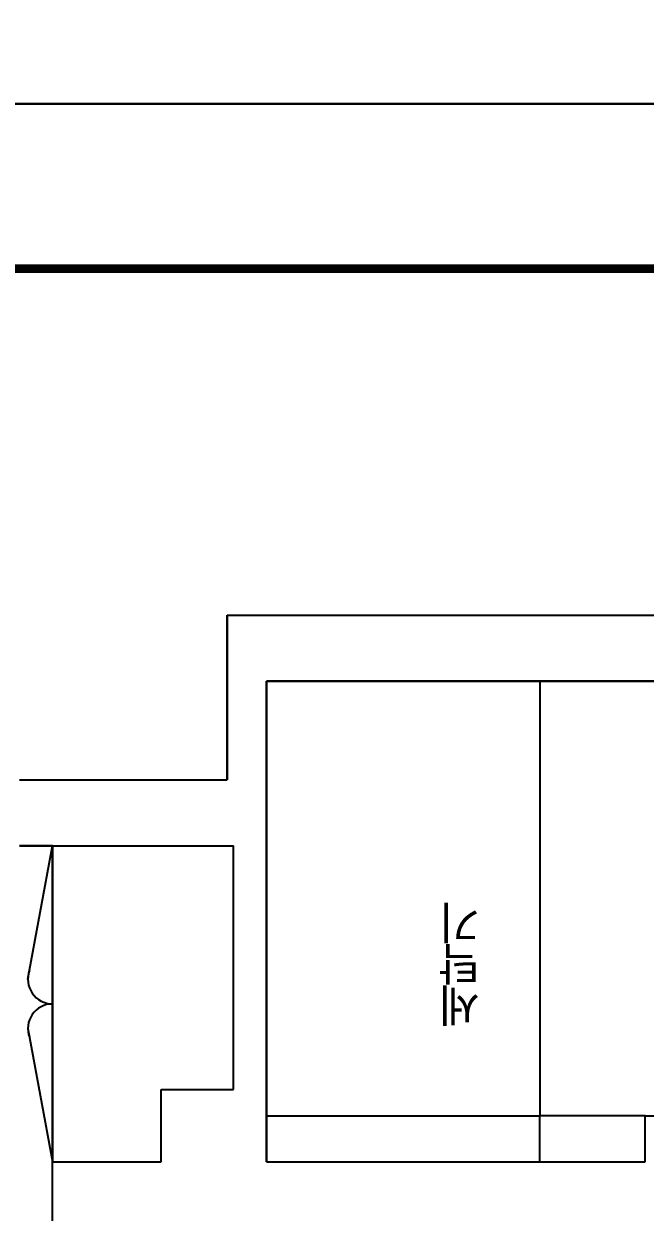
# Model space of a CAD drawing. Header units: millimetres. Extents: x -41292 to 298682, y -22072 to 33155.
# Drawn here: x 28357 to 30245, y -3212 to 397 of the extents above; entities that cross this region are included whole.
import ezdxf

# ---------------------------------------------------------------- set-up
doc = ezdxf.new("R2010")
doc.units = ezdxf.units.MM
for name, color, linetype in [('0-ELC TEXT', 7, 'Continuous'), ('가구', 8, 'Continuous'), ('기타', 1, 'Continuous'), ('벽1', 2, 'Continuous')]:
    doc.layers.add(name, color=color, linetype=linetype)
doc.styles.add('코레일둥고', font='@Microsoft JhengHei Light.ttf')

# ---------------------------------------------------------------- blocks, each defined once
blk = doc.blocks.new('rmfnasesx')
for p, q in [((56437.9, 14113), (57747.9, 14113)), ((56437.9, 13613), (56437.9, 14113)), ((56557.9, 13913), (56557.9, 12593)), ((57387.9, 13913), (56557.9, 13913)), ((57747.9, 13913), (57387.9, 13913)), ((57387.9, 13913), (57387.9, 12593)), ((55807.9, 13613), (56437.9, 13613)), ((55907.9, 13413), (55807.9, 13413)), ((55907.9, 13413), (56457.9, 13413)), ((55907.9, 13413), (55907.9, 12453)), ((56457.9, 12673), (56457.9, 13413)), ((56237.9, 12673), (56457.9, 12673)), ((56237.9, 12453), (56237.9, 12673)), ((56557.9, 12593), (57387.9, 12593)), ((56557.9, 12593), (56557.9, 12453)), ((57387.9, 12453), (57387.9, 12593)), ((57707.9, 12593), (57387.9, 12593)), ((57707.9, 12593), (58397.9, 12593)), ((57707.9, 12453), (57707.9, 12593)), ((55907.9, 12453), (56237.9, 12453)), ((55907.9, 12243), (55907.9, 12453)), ((56557.9, 12453), (57387.9, 12453)), ((57387.9, 12453), (57707.9, 12453))]:
    blk.add_line(p, q)

msp = doc.modelspace()

# ---------------------------------------------------------------- linework, layer by layer
at = {"const_width": 25.94}
msp.add_lwpolyline([(41789.27, -14196.85), (21789.27, -14196.85), (21789.27, -346.85), (41789.27, -346.85)], close=True, dxfattribs=at)
at = {"layer": '가구'}
for p, q in [((28369.67, -2504.42), (28444.67, -2099.42)), ((28444.67, -3059.42), (28444.67, -2099.42)), ((28369.67, -2654.42), (28444.67, -3059.42))]:
    msp.add_line(p, q, dxfattribs=at)
for centre, start, end in [((28444.67, -2504.42), 159.26735, 270), ((28444.67, -2654.42), 90, 200.73265)]:
    msp.add_arc(centre, 75, start, end, dxfattribs=at)
at = {"layer": '기타'}
for points in [[(42289.27, 153.15), (21289.27, 153.15), (21289.27, 15003.15), (42289.27, 15003.15)], [(42289.27, -14696.85), (21289.27, -14696.85), (21289.27, 153.15), (42289.27, 153.15)]]:
    msp.add_lwpolyline(points, close=True, dxfattribs=at)
at = {"layer": '벽1'}
for p, q in [((28974.67, -1399.42), (28974.67, -1899.42)), ((28974.67, -1399.42), (30284.67, -1399.42)), ((29094.67, -1599.42), (30284.67, -1599.42)), ((29094.67, -3059.42), (29094.67, -1599.42)), ((28344.67, -1899.42), (28974.67, -1899.42)), ((28344.67, -2099.42), (28994.67, -2099.42)), ((28994.67, -2839.42), (28994.67, -2099.42)), ((28774.67, -2839.42), (28994.67, -2839.42)), ((28774.67, -3059.42), (28774.67, -2839.42)), ((28444.67, -3059.42), (28774.67, -3059.42)), ((28444.67, -3269.42), (28444.67, -3059.42)), ((29094.67, -3059.42), (30244.67, -3059.42)), ((29094.67, -3059.42), (29307.39, -3059.42))]:
    msp.add_line(p, q, dxfattribs=at)

# ---------------------------------------------------------------- block references
msp.add_blockref('rmfnasesx', (-27463.27, -15512.43))

# ---------------------------------------------------------------- texts
at = {"layer": '0-ELC TEXT', "style": '코레일둥고'}
msp.add_text('세탁기', height=100, rotation=90, dxfattribs=at).set_placement((29725.66, -2654.21))

doc.saveas('drawing.dxf')
